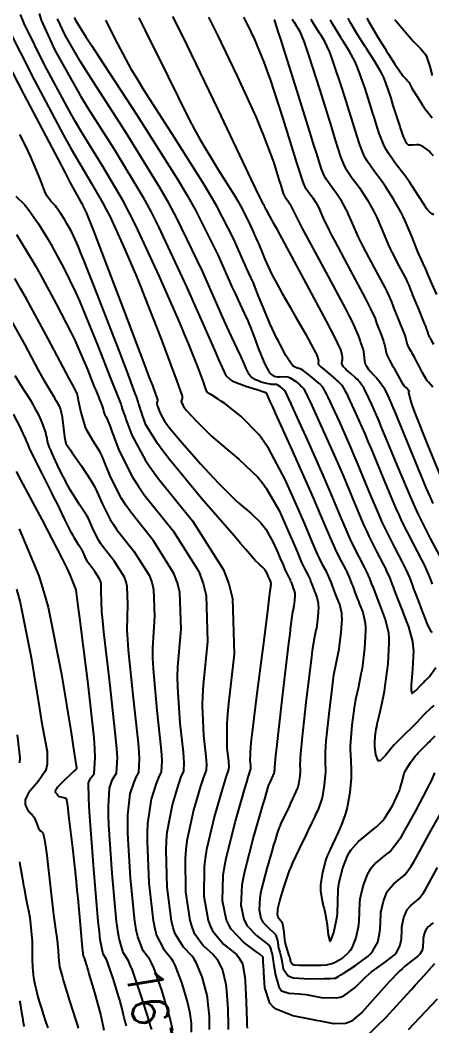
# Model space of a CAD drawing. Header units: metres. Extents: x 837117 to 838479, y 1189012 to 1191015.
# Drawn here: x 837733.9 to 837777.8, y 1189112.6 to 1189219.7 of the extents above; entities that cross this region are included whole.
import ezdxf

# ---------------------------------------------------------------- set-up
doc = ezdxf.new("R2010")
doc.units = ezdxf.units.M
doc.header["$LTSCALE"] = 0.3
doc.layers.add('COTAS 10', color=1, linetype='Continuous')
doc.layers.add('COTAS INT', color=252, linetype='Continuous')
doc.styles.get("Standard").update_dxf_attribs({"font": 'simplex.shx'})

msp = doc.modelspace()

# ---------------------------------------------------------------- linework, layer by layer
at = {"layer": 'COTAS 10'}
for points in [[(837777.99, 1189146.71), (837777.75, 1189146.5), (837776.93, 1189145.7), (837776.14, 1189144.86), (837775.92, 1189144.63), (837775.69, 1189144.4), (837774.83, 1189143.58), (837773.99, 1189142.74), (837773.77, 1189142.5), (837773.56, 1189142.26), (837772.84, 1189141.36), (837772.27, 1189140.81), (837772.15, 1189140.79), (837772.04, 1189140.82), (837771.8, 1189141.43), (837771.71, 1189142.34), (837771.7, 1189142.56), (837771.69, 1189142.77), (837771.72, 1189143.43), (837771.84, 1189144.18), (837771.9, 1189144.44), (837771.96, 1189144.74), (837772.28, 1189146.03), (837772.63, 1189147.7), (837772.72, 1189148.23), (837772.81, 1189148.8), (837773.1, 1189151.12), (837773.23, 1189153.38), (837773.22, 1189153.92), (837773.18, 1189154.41), (837772.85, 1189155.87), (837772.4, 1189156.99), (837772.29, 1189157.28), (837772.18, 1189157.56), (837771.83, 1189158.47), (837771.54, 1189159.25), (837771.46, 1189159.44), (837771.39, 1189159.63), (837771.16, 1189160.23), (837770.86, 1189160.92), (837770.74, 1189161.15), (837770.61, 1189161.42), (837770.01, 1189162.54), (837769.29, 1189163.99), (837769.07, 1189164.45), (837768.85, 1189164.94), (837768.01, 1189166.94), (837766.94, 1189169.48), (837766.58, 1189170.32), (837766.19, 1189171.21), (837764.54, 1189174.91), (837763.05, 1189178.2), (837762.77, 1189178.83), (837762.53, 1189179.35), (837762.12, 1189180.21), (837762.01, 1189180.32), (837761.96, 1189180.36), (837761.9, 1189180.41), (837761.65, 1189180.62), (837761.37, 1189180.81), (837761.3, 1189180.85), (837761.23, 1189180.87), (837760.99, 1189180.89), (837760.73, 1189180.88), (837760.64, 1189180.89), (837760.55, 1189180.9), (837760.16, 1189180.98), (837759.72, 1189181.1), (837759.59, 1189181.14), (837759.46, 1189181.19), (837758.97, 1189181.38), (837758.51, 1189181.69), (837758.39, 1189181.82), (837758.29, 1189181.96), (837757.98, 1189182.58), (837757.67, 1189183.35), (837757.57, 1189183.57), (837757.46, 1189183.81), (837757.02, 1189184.71), (837756.16, 1189186.54), (837755.79, 1189187.37), (837755.36, 1189188.33), (837753.32, 1189192.96), (837750.58, 1189198.58), (837749.72, 1189200.18), (837748.81, 1189201.8), (837745.11, 1189207.78), (837741.69, 1189213.06), (837740.95, 1189214.24), (837740.29, 1189215.3), (837738.67, 1189218.08), (837737.88, 1189219.82)], [(837753.95, 1189220.01), (837754.42, 1189219.09), (837754.92, 1189218.08), (837757.02, 1189213.71), (837759.04, 1189209.3), (837759.48, 1189208.26), (837759.88, 1189207.3), (837760.92, 1189204.48), (837761.51, 1189202.58), (837761.63, 1189202.2), (837761.94, 1189201.23), (837762.03, 1189201), (837762.06, 1189200.95), (837762.09, 1189200.89), (837762.23, 1189200.69), (837762.39, 1189200.49), (837762.43, 1189200.43), (837762.47, 1189200.36), (837762.63, 1189200.12), (837762.78, 1189199.84), (837762.82, 1189199.76), (837762.86, 1189199.68), (837763.01, 1189199.34), (837763.62, 1189198.13), (837763.96, 1189197.49), (837764.37, 1189196.72), (837766.46, 1189192.84), (837768.56, 1189188.93), (837768.97, 1189188.14), (837769.31, 1189187.47), (837769.93, 1189186.11), (837770.08, 1189185.61), (837770.12, 1189185.48), (837770.16, 1189185.36), (837770.31, 1189184.96), (837770.44, 1189184.56), (837770.47, 1189184.44), (837770.5, 1189184.31), (837770.57, 1189183.79), (837770.61, 1189183.34), (837770.62, 1189183.25), (837770.63, 1189183.18), (837770.66, 1189183.05), (837770.72, 1189182.96), (837770.75, 1189182.91), (837770.79, 1189182.85), (837771, 1189182.56), (837771.24, 1189182.25), (837771.29, 1189182.19), (837771.35, 1189182.12), (837771.52, 1189181.95), (837771.71, 1189181.76), (837771.78, 1189181.69), (837771.86, 1189181.6), (837772.19, 1189181.21), (837772.56, 1189180.71), (837772.65, 1189180.56), (837772.74, 1189180.4), (837773.05, 1189179.79), (837773.63, 1189178.43), (837773.89, 1189177.81), (837774.19, 1189177.08), (837775.63, 1189173.53), (837777.18, 1189169.81), (837777.55, 1189168.97), (837777.89, 1189168.2)], [(837777.99, 1189198.95), (837777.7, 1189199.09), (837777.35, 1189199.44), (837777.21, 1189199.63), (837777.05, 1189199.86), (837776.31, 1189201.01), (837775.43, 1189202.38), (837775.18, 1189202.74), (837774.92, 1189203.09), (837773.98, 1189204.32), (837773.1, 1189205.55), (837772.89, 1189205.92), (837772.7, 1189206.29), (837772.13, 1189207.72), (837771.61, 1189209.34), (837771.45, 1189209.83), (837771.29, 1189210.35), (837770.65, 1189212.41), (837769.97, 1189214.35), (837769.79, 1189214.81), (837769.61, 1189215.23), (837768.97, 1189216.43), (837768.37, 1189217.36), (837768.22, 1189217.6), (837768.06, 1189217.84), (837767.56, 1189218.66), (837767.08, 1189219.46), (837766.95, 1189219.69)], [(837777.91, 1189123.55), (837777.73, 1189123.41), (837777.68, 1189123.37), (837777.62, 1189123.32), (837777.41, 1189123.15), (837777.2, 1189122.92), (837777.16, 1189122.84), (837777.11, 1189122.75), (837776.97, 1189122.4), (837776.88, 1189122.02), (837776.86, 1189121.92), (837776.85, 1189121.83), (837776.84, 1189121.5), (837776.83, 1189121.17), (837776.82, 1189121.08), (837776.81, 1189120.98), (837776.73, 1189120.62), (837776.5, 1189120.23), (837776.4, 1189120.11), (837776.27, 1189119.99), (837775.67, 1189119.54), (837774.86, 1189118.9), (837774.6, 1189118.67), (837774.33, 1189118.41), (837773.24, 1189117.28), (837772.09, 1189115.99), (837771.77, 1189115.64), (837771.46, 1189115.29), (837770.34, 1189114.04), (837769.21, 1189113.09), (837768.89, 1189112.94), (837768.56, 1189112.82), (837767.34, 1189112.79), (837765.91, 1189113.08), (837765.44, 1189113.17), (837764.95, 1189113.26), (837762.95, 1189113.64), (837761.16, 1189114.35), (837760.81, 1189114.65), (837760.52, 1189115), (837759.98, 1189116.64), (837759.87, 1189118.26), (837759.85, 1189118.59), (837759.83, 1189118.88), (837759.8, 1189119.48), (837759.79, 1189119.72), (837759.79, 1189119.77), (837759.78, 1189119.82), (837759.76, 1189119.92), (837759.44, 1189120.2), (837759.23, 1189120.35), (837758.99, 1189120.54), (837757.7, 1189121.48), (837756.38, 1189122.87), (837756.12, 1189123.33), (837755.9, 1189123.83), (837755.44, 1189125.91), (837755.54, 1189128.6), (837755.67, 1189129.49), (837755.84, 1189130.44), (837756.83, 1189134.37), (837757.85, 1189137.86), (837758.05, 1189138.53), (837758.21, 1189139.07), (837758.48, 1189139.95), (837758.49, 1189140.11), (837758.49, 1189140.2), (837758.48, 1189140.3), (837758.42, 1189140.84), (837758.48, 1189142.34), (837758.55, 1189143.05), (837758.64, 1189143.89), (837759.16, 1189147.98), (837759.73, 1189152.32), (837759.86, 1189153.32), (837759.98, 1189154.22), (837760.29, 1189156.75), (837760.47, 1189158.33), (837760.51, 1189158.63), (837760.54, 1189158.89), (837760.6, 1189159.32), (837760.61, 1189159.4), (837760.62, 1189159.43), (837760.62, 1189159.46), (837760.64, 1189159.57), (837760.64, 1189159.68), (837760.64, 1189159.71), (837760.64, 1189159.73), (837760.62, 1189159.8), (837760.6, 1189159.85), (837760.6, 1189159.87), (837760.59, 1189159.88), (837760.57, 1189159.93), (837760.56, 1189159.96), (837760.56, 1189159.97), (837760.55, 1189159.98), (837760.54, 1189160.01), (837760.53, 1189160.04), (837760.52, 1189160.06), (837760.52, 1189160.07), (837760.49, 1189160.12), (837760.45, 1189160.19), (837760.44, 1189160.22), (837760.43, 1189160.24), (837760.39, 1189160.34), (837760.33, 1189160.48), (837760.31, 1189160.53), (837760.28, 1189160.59), (837760.17, 1189160.84), (837760.01, 1189161.11), (837759.96, 1189161.18), (837759.91, 1189161.25), (837759.69, 1189161.46), (837759.43, 1189161.68), (837759.36, 1189161.74), (837759.28, 1189161.81), (837758.99, 1189162.11), (837757.93, 1189163.31), (837757.37, 1189163.96), (837756.69, 1189164.75), (837753.26, 1189168.72), (837749.8, 1189172.89), (837749.1, 1189173.8), (837748.51, 1189174.6), (837747.3, 1189176.6), (837746.91, 1189177.7), (837746.82, 1189177.93), (837746.75, 1189178.12), (837746.6, 1189178.56), (837746.54, 1189178.77), (837746.52, 1189178.82), (837746.51, 1189178.87), (837746.47, 1189179.03), (837746.28, 1189179.61), (837746.16, 1189179.93), (837746.02, 1189180.31), (837745.29, 1189182.25), (837744.25, 1189184.98), (837743.91, 1189185.86), (837743.55, 1189186.79), (837742.07, 1189190.6), (837740.67, 1189194.12), (837740.36, 1189194.88), (837740.09, 1189195.53), (837739.38, 1189197.09), (837738.9, 1189197.96), (837738.77, 1189198.19), (837738.64, 1189198.4), (837738.2, 1189199.13), (837737.77, 1189199.74), (837737.66, 1189199.89), (837737.55, 1189200.02), (837737.15, 1189200.41), (837736.75, 1189200.95), (837736.63, 1189201.18), (837736.51, 1189201.45), (837736.06, 1189202.69), (837734.99, 1189205.2), (837734.48, 1189206.27), (837733.87, 1189207.5)], [(837750.16, 1189112.1), (837749.96, 1189113.06), (837749.85, 1189113.48), (837749.71, 1189113.98), (837748.98, 1189116.37), (837748.12, 1189118.75), (837747.91, 1189119.24), (837747.7, 1189119.66), (837747.01, 1189120.59), (837746.42, 1189122.05), (837746.27, 1189122.81), (837746.19, 1189123.32), (837746.12, 1189123.73), (837745.65, 1189128.32), (837745.38, 1189133.09), (837745.37, 1189134.13), (837745.38, 1189135.04), (837745.63, 1189137.29), (837746.03, 1189138.52), (837746.13, 1189138.78), (837746.22, 1189139.01), (837746.54, 1189139.57), (837746.62, 1189140.99), (837746.58, 1189141.76), (837746.5, 1189142.7), (837745.97, 1189147.48), (837745.43, 1189152.58), (837745.35, 1189153.73), (837745.3, 1189154.75), (837745.37, 1189157.48), (837745.31, 1189159.38), (837745.18, 1189159.88), (837745, 1189160.37), (837743.94, 1189162.05), (837742.76, 1189163.54), (837742.5, 1189163.91), (837742.27, 1189164.26), (837741.71, 1189165.37), (837741.27, 1189166.38), (837741.12, 1189166.67), (837740.96, 1189166.96), (837740.26, 1189168.02), (837739.46, 1189169.27), (837739.22, 1189169.68), (837738.98, 1189170.11), (837738.06, 1189171.91), (837737.29, 1189173.55), (837737.14, 1189173.89), (837737.02, 1189174.18), (837736.81, 1189174.81), (837736.75, 1189175.16), (837736.73, 1189175.27), (837736.7, 1189175.39), (837736.58, 1189175.88), (837736.39, 1189176.46), (837736.32, 1189176.64), (837736.24, 1189176.82), (837735.91, 1189177.57), (837735.43, 1189178.47), (837735.26, 1189178.76), (837735.08, 1189179.07), (837734.29, 1189180.32), (837733.37, 1189181.79)], [(837733.87, 1189140.6), (837733.89, 1189141.14), (837733.6, 1189143.57)], [(837736.87, 1189112.37), (837736.63, 1189113.06), (837736.38, 1189113.84), (837736.31, 1189114.07), (837736.24, 1189114.31), (837735.96, 1189115.19), (837735.7, 1189116.07), (837735.65, 1189116.3), (837735.59, 1189116.53), (837735.43, 1189117.29), (837735.32, 1189117.98), (837735.3, 1189118.16), (837735.28, 1189118.34), (837735.23, 1189118.95), (837735.21, 1189119.55), (837735.2, 1189119.72), (837735.2, 1189119.9), (837735.22, 1189120.58), (837735.21, 1189121.39), (837735.2, 1189121.65), (837735.18, 1189121.93), (837735.07, 1189123.06), (837734.94, 1189124.07), (837734.92, 1189124.26), (837734.89, 1189124.43), (837734.84, 1189124.73), (837734.77, 1189124.99), (837734.74, 1189125.13), (837734.7, 1189125.3), (837734.54, 1189126.17), (837734.34, 1189127.22), (837734.29, 1189127.5), (837734.24, 1189127.78), (837734.08, 1189128.76), (837733.9, 1189129.75), (837733.84, 1189130.04)]]:
    msp.add_lwpolyline(points, dxfattribs=at)
at = {"layer": 'COTAS INT'}
for points in [[(837778.06, 1189139.54), (837777.72, 1189138.75), (837777.52, 1189138.35), (837777.28, 1189137.87), (837776.03, 1189135.47), (837774.69, 1189133.05), (837774.39, 1189132.55), (837774.12, 1189132.13), (837773.39, 1189131.23), (837772.83, 1189130.78), (837772.66, 1189130.64), (837772.48, 1189130.5), (837771.81, 1189129.93), (837771.17, 1189129.21), (837771.01, 1189128.96), (837770.87, 1189128.7), (837770.44, 1189127.58), (837770.15, 1189126.39), (837770.1, 1189126.08), (837770.06, 1189125.77), (837770.02, 1189124.73), (837769.99, 1189123.71), (837769.95, 1189123.41), (837769.91, 1189123.11), (837769.66, 1189121.96), (837769.25, 1189120.9), (837769.1, 1189120.65), (837768.94, 1189120.43), (837768.23, 1189119.77), (837767.48, 1189119.34), (837767.28, 1189119.26), (837767.1, 1189119.19), (837766.5, 1189119.04), (837765.95, 1189119.01), (837765.81, 1189119), (837765.66, 1189119), (837765.16, 1189119), (837764.63, 1189119.02), (837764.31, 1189119.02), (837763.66, 1189119), (837763.11, 1189119.05), (837763, 1189119.08), (837762.91, 1189119.13), (837762.74, 1189119.37), (837762.66, 1189119.75), (837762.62, 1189119.89), (837762.58, 1189120.03), (837762.39, 1189120.65), (837762.19, 1189121.37), (837762.15, 1189121.58), (837762.11, 1189121.79), (837762.02, 1189122.57), (837761.93, 1189123.25), (837761.89, 1189123.4), (837761.85, 1189123.53), (837761.65, 1189123.82), (837761.45, 1189124.02), (837761.41, 1189124.09), (837761.38, 1189124.16), (837761.31, 1189124.46), (837761.34, 1189124.88), (837761.36, 1189125.03), (837761.4, 1189125.2), (837761.58, 1189125.91), (837761.83, 1189126.74), (837761.9, 1189126.97), (837761.97, 1189127.21), (837762.23, 1189128.07), (837762.61, 1189129.12), (837762.76, 1189129.48), (837762.93, 1189129.86), (837763.68, 1189131.45), (837764.41, 1189132.96), (837764.57, 1189133.28), (837764.71, 1189133.57), (837765.03, 1189134.25), (837765.25, 1189134.73), (837765.32, 1189134.89), (837765.39, 1189135.05), (837765.71, 1189135.72), (837766.01, 1189136.55), (837766.08, 1189136.81), (837766.15, 1189137.08), (837766.34, 1189138.2), (837766.44, 1189139.3), (837766.46, 1189139.57), (837766.46, 1189139.82), (837766.42, 1189140.6), (837766.42, 1189141.81), (837766.46, 1189142.33), (837766.51, 1189142.94), (837766.81, 1189145.82), (837767.17, 1189148.75), (837767.26, 1189149.39), (837767.34, 1189149.95), (837767.6, 1189151.34), (837767.82, 1189152.38), (837767.88, 1189152.71), (837767.93, 1189153.06), (837768.12, 1189154.5), (837768.2, 1189155.9), (837768.19, 1189156.23), (837768.16, 1189156.54), (837767.96, 1189157.44), (837767.68, 1189158.14), (837767.61, 1189158.31), (837767.55, 1189158.49), (837767.33, 1189159.05), (837767.15, 1189159.53), (837767.1, 1189159.66), (837767.06, 1189159.77), (837766.91, 1189160.14), (837766.72, 1189160.57), (837766.65, 1189160.72), (837766.57, 1189160.88), (837766.2, 1189161.57), (837765.75, 1189162.47), (837765.62, 1189162.75), (837765.48, 1189163.06), (837764.96, 1189164.3), (837764.19, 1189166.1), (837763.9, 1189166.77), (837763.58, 1189167.5), (837762.13, 1189170.75), (837760.39, 1189174.04), (837759.88, 1189174.81), (837759.37, 1189175.51), (837757.41, 1189177.52), (837755.69, 1189178.84), (837755.33, 1189179.11), (837755.01, 1189179.33), (837754.28, 1189179.78), (837753.94, 1189179.96), (837753.87, 1189180.02), (837753.81, 1189180.08), (837753.7, 1189180.3), (837753.55, 1189180.82), (837753.47, 1189181.06), (837753.37, 1189181.35), (837752.84, 1189182.75), (837751.82, 1189185.26), (837751.4, 1189186.24), (837750.93, 1189187.36), (837748.71, 1189192.45), (837746.21, 1189197.83), (837745.55, 1189199.14), (837744.91, 1189200.36), (837742.7, 1189204.1), (837740.46, 1189207.72), (837739.79, 1189208.86), (837739.11, 1189210.06), (837736.48, 1189214.92), (837734.32, 1189219.34), (837733.94, 1189220.28)], [(837735.9, 1189220.4), (837736.14, 1189219.68), (837737.58, 1189216.5), (837739.7, 1189212.68), (837740.37, 1189211.55), (837741.07, 1189210.39), (837743.91, 1189205.94), (837746.95, 1189200.85), (837747.8, 1189199.29), (837748.64, 1189197.66), (837751.67, 1189191.22), (837754.14, 1189185.59), (837754.63, 1189184.48), (837755.04, 1189183.56), (837755.82, 1189181.85), (837756.29, 1189181.4), (837756.5, 1189181.27), (837756.75, 1189181.15), (837757.95, 1189180.7), (837759.12, 1189180.34), (837759.35, 1189180.27), (837759.54, 1189180.21), (837759.88, 1189180.1), (837759.95, 1189180.07), (837759.96, 1189180.06), (837759.98, 1189180.06), (837760.01, 1189180.05), (837760.03, 1189180.04), (837760.03, 1189180.04), (837760.03, 1189180.04), (837760.05, 1189180.04), (837760.06, 1189180.04), (837760.06, 1189180.04), (837760.07, 1189180.04), (837760.08, 1189180.03), (837760.09, 1189180.02), (837760.09, 1189180.02), (837760.09, 1189180.01), (837760.1, 1189180.01), (837760.52, 1189179.08), (837760.79, 1189178.49), (837761.12, 1189177.76), (837762.84, 1189173.94), (837764.7, 1189169.77), (837765.12, 1189168.82), (837765.49, 1189167.96), (837766.48, 1189165.62), (837767.17, 1189164), (837767.35, 1189163.6), (837767.52, 1189163.23), (837768.11, 1189162.06), (837768.59, 1189161.15), (837768.7, 1189160.94), (837768.79, 1189160.74), (837769.04, 1189160.19), (837769.22, 1189159.7), (837769.28, 1189159.55), (837769.34, 1189159.39), (837769.58, 1189158.76), (837769.86, 1189158.02), (837769.95, 1189157.8), (837770.04, 1189157.56), (837770.4, 1189156.65), (837770.67, 1189155.47), (837770.7, 1189155.07), (837770.71, 1189154.64), (837770.61, 1189152.81), (837770.37, 1189150.93), (837770.3, 1189150.47), (837770.22, 1189150.04), (837769.94, 1189148.69), (837769.65, 1189147.34), (837769.58, 1189146.92), (837769.5, 1189146.46), (837769.26, 1189144.62), (837769.1, 1189142.83), (837769.08, 1189142.41), (837769.07, 1189142.01), (837769.13, 1189140.85), (837769.19, 1189139.75), (837769.19, 1189139.39), (837769.17, 1189139), (837769.02, 1189137.44), (837768.75, 1189135.85), (837768.65, 1189135.46), (837768.55, 1189135.08), (837768.12, 1189133.91), (837767.68, 1189132.96), (837767.57, 1189132.73), (837767.47, 1189132.5), (837767.15, 1189131.82), (837766.91, 1189131.28), (837766.85, 1189131.15), (837766.79, 1189131.03), (837766.62, 1189130.68), (837766.45, 1189130.2), (837766.39, 1189130), (837766.33, 1189129.78), (837766.09, 1189128.74), (837765.92, 1189127.59), (837765.91, 1189127.3), (837765.91, 1189127.01), (837766.03, 1189126.06), (837766.23, 1189125.26), (837766.28, 1189125.07), (837766.32, 1189124.89), (837766.45, 1189124.36), (837766.55, 1189123.77), (837766.58, 1189123.56), (837766.61, 1189123.32), (837766.73, 1189122.29), (837766.89, 1189121.61), (837766.95, 1189121.6), (837767.02, 1189121.66), (837767.34, 1189122.53), (837767.62, 1189123.86), (837767.68, 1189124.22), (837767.71, 1189124.57), (837767.74, 1189125.81), (837767.79, 1189127.08), (837767.84, 1189127.46), (837767.91, 1189127.84), (837768.26, 1189129.31), (837768.79, 1189130.68), (837768.97, 1189131), (837769.15, 1189131.3), (837769.94, 1189132.2), (837770.77, 1189132.89), (837770.98, 1189133.07), (837771.19, 1189133.23), (837771.89, 1189133.78), (837772.55, 1189134.45), (837772.73, 1189134.68), (837772.92, 1189134.95), (837773.6, 1189136.1), (837774.19, 1189137.31), (837774.31, 1189137.6), (837774.41, 1189137.88), (837774.64, 1189138.74), (837774.84, 1189139.49), (837774.93, 1189139.69), (837775.03, 1189139.9), (837775.48, 1189140.63), (837776.01, 1189141.31), (837776.16, 1189141.48), (837776.3, 1189141.64), (837776.84, 1189142.19), (837777.36, 1189142.69), (837777.51, 1189142.83), (837777.64, 1189142.97), (837778.13, 1189143.48)], [(837739.63, 1189219.97), (837739.77, 1189219.67), (837740.88, 1189217.92), (837741.52, 1189216.94), (837742.3, 1189215.74), (837746.32, 1189209.61), (837750.66, 1189202.75), (837751.64, 1189201.08), (837752.53, 1189199.51), (837754.97, 1189194.7), (837756.5, 1189191.21), (837756.83, 1189190.49), (837757.11, 1189189.87), (837757.76, 1189188.48), (837758.15, 1189187.65), (837758.26, 1189187.37), (837758.39, 1189187.07), (837758.86, 1189185.84), (837759.34, 1189184.58), (837759.46, 1189184.26), (837759.58, 1189183.96), (837760, 1189182.99), (837760.38, 1189182.26), (837760.48, 1189182.12), (837760.59, 1189182), (837760.94, 1189181.76), (837761.31, 1189181.71), (837761.41, 1189181.7), (837761.52, 1189181.7), (837761.94, 1189181.74), (837762.4, 1189181.71), (837762.53, 1189181.66), (837762.68, 1189181.59), (837763.23, 1189181.22), (837763.72, 1189180.8), (837763.82, 1189180.71), (837763.92, 1189180.63), (837764.13, 1189180.41), (837764.53, 1189179.62), (837764.74, 1189179.18), (837764.99, 1189178.64), (837766.24, 1189175.89), (837767.68, 1189172.66), (837768.04, 1189171.82), (837768.39, 1189171), (837769.53, 1189168.25), (837770.54, 1189165.88), (837770.8, 1189165.29), (837771.05, 1189164.74), (837771.92, 1189163.02), (837772.63, 1189161.69), (837772.78, 1189161.37), (837772.92, 1189161.09), (837773.29, 1189160.27), (837773.56, 1189159.56), (837773.65, 1189159.34), (837773.73, 1189159.1), (837774.09, 1189158.17), (837774.5, 1189157.09), (837774.63, 1189156.76), (837774.76, 1189156.42), (837775.29, 1189155.08), (837775.7, 1189153.52), (837775.76, 1189153.04), (837775.8, 1189152.54), (837775.72, 1189150.55), (837775.57, 1189148.87), (837775.56, 1189148.56), (837775.56, 1189148.31), (837775.68, 1189147.99), (837775.93, 1189148.18), (837776.02, 1189148.26), (837776.12, 1189148.35), (837776.52, 1189148.78), (837776.92, 1189149.2), (837777, 1189149.29), (837777.08, 1189149.37), (837777.29, 1189149.54), (837777.51, 1189149.77), (837777.6, 1189149.89), (837777.71, 1189150.03), (837778.2, 1189150.74)], [(837777.86, 1189154.48), (837777.68, 1189154.61), (837777.62, 1189154.71), (837777.56, 1189154.82), (837777.28, 1189155.43), (837776.95, 1189156.27), (837776.85, 1189156.53), (837776.75, 1189156.8), (837776.34, 1189157.88), (837775.93, 1189158.96), (837775.83, 1189159.23), (837775.73, 1189159.49), (837775.41, 1189160.32), (837774.99, 1189161.26), (837774.83, 1189161.59), (837774.64, 1189161.95), (837773.82, 1189163.51), (837772.82, 1189165.5), (837772.52, 1189166.14), (837772.22, 1189166.82), (837771.06, 1189169.57), (837769.84, 1189172.52), (837769.5, 1189173.31), (837769.16, 1189174.1), (837767.95, 1189176.86), (837766.93, 1189179.08), (837766.72, 1189179.52), (837766.54, 1189179.89), (837766.15, 1189180.61), (837765.82, 1189180.94), (837765.69, 1189181.06), (837765.53, 1189181.2), (837764.8, 1189181.81), (837764.05, 1189182.38), (837763.88, 1189182.48), (837763.73, 1189182.56), (837763.34, 1189182.67), (837763, 1189182.84), (837762.89, 1189182.96), (837762.76, 1189183.12), (837762.22, 1189183.97), (837761.59, 1189185.13), (837761.41, 1189185.48), (837761.23, 1189185.85), (837760.55, 1189187.32), (837759.93, 1189188.76), (837759.78, 1189189.11), (837759.64, 1189189.44), (837759.23, 1189190.48), (837758.92, 1189191.31), (837758.83, 1189191.51), (837758.75, 1189191.7), (837758.49, 1189192.26), (837758.06, 1189193.19), (837757.87, 1189193.61), (837757.65, 1189194.09), (837756.62, 1189196.43), (837754.9, 1189199.79), (837754.26, 1189200.91), (837753.54, 1189202.12), (837750.31, 1189207.22), (837747.12, 1189212.19), (837746.42, 1189213.33), (837745.8, 1189214.36), (837744.25, 1189217.22), (837743.01, 1189219.69)], [(837746.55, 1189219.91), (837747.23, 1189218.57), (837749.62, 1189213.7), (837751.87, 1189209.16), (837752.47, 1189208.05), (837753.05, 1189206.99), (837755.04, 1189203.7), (837756.69, 1189201.09), (837757.06, 1189200.47), (837757.39, 1189199.89), (837758.27, 1189198.17), (837758.8, 1189196.98), (837758.91, 1189196.73), (837759.01, 1189196.51), (837759.23, 1189196.03), (837759.36, 1189195.75), (837759.4, 1189195.65), (837759.44, 1189195.55), (837759.61, 1189195.13), (837759.82, 1189194.59), (837759.89, 1189194.42), (837759.96, 1189194.24), (837760.28, 1189193.51), (837760.73, 1189192.58), (837760.89, 1189192.28), (837761.06, 1189191.96), (837761.78, 1189190.66), (837762.66, 1189189.11), (837762.93, 1189188.65), (837763.21, 1189188.16), (837764.3, 1189186.27), (837765.21, 1189184.61), (837765.38, 1189184.28), (837765.51, 1189184), (837765.69, 1189183.42), (837765.65, 1189183.22), (837765.65, 1189183.17), (837765.65, 1189183.13), (837765.68, 1189183.02), (837765.88, 1189182.83), (837765.99, 1189182.73), (837766.13, 1189182.62), (837766.8, 1189182.06), (837767.5, 1189181.46), (837767.66, 1189181.32), (837767.8, 1189181.19), (837768.16, 1189180.81), (837768.55, 1189180.17), (837768.7, 1189179.87), (837768.87, 1189179.52), (837769.65, 1189177.84), (837770.65, 1189175.54), (837770.96, 1189174.81), (837771.29, 1189174.04), (837772.58, 1189170.9), (837773.9, 1189167.76), (837774.25, 1189166.99), (837774.59, 1189166.26), (837775.73, 1189163.99), (837776.66, 1189162.22), (837776.87, 1189161.81), (837777.05, 1189161.44), (837777.53, 1189160.36), (837777.82, 1189159.62)], [(837778.62, 1189162.64), (837777.63, 1189164.47), (837776.35, 1189167.02), (837775.98, 1189167.83), (837775.59, 1189168.7), (837774.1, 1189172.22), (837772.74, 1189175.56), (837772.42, 1189176.31), (837772.14, 1189176.99), (837771.35, 1189178.81), (837770.81, 1189179.96), (837770.67, 1189180.22), (837770.55, 1189180.44), (837770.18, 1189181.01), (837769.83, 1189181.4), (837769.72, 1189181.5), (837769.61, 1189181.61), (837769.16, 1189182.01), (837768.73, 1189182.37), (837768.64, 1189182.46), (837768.56, 1189182.55), (837768.33, 1189182.8), (837768.21, 1189183.03), (837768.19, 1189183.09), (837768.18, 1189183.15), (837768.2, 1189183.36), (837768.24, 1189183.56), (837768.25, 1189183.61), (837768.25, 1189183.66), (837768.25, 1189183.82), (837768.21, 1189184.03), (837768.19, 1189184.11), (837768.17, 1189184.2), (837768.06, 1189184.59), (837767.39, 1189186.01), (837767.01, 1189186.75), (837766.55, 1189187.63), (837764.18, 1189192.05), (837761.8, 1189196.42), (837761.34, 1189197.28), (837760.96, 1189197.97), (837760.29, 1189199.2), (837760.18, 1189199.38), (837760.16, 1189199.42), (837760.14, 1189199.46), (837760.08, 1189199.55), (837760.05, 1189199.62), (837760.04, 1189199.63), (837760.03, 1189199.65), (837760.01, 1189199.69), (837760, 1189199.73), (837759.99, 1189199.73), (837759.99, 1189199.74), (837759.98, 1189199.77), (837759.97, 1189199.79), (837759.97, 1189199.79), (837759.96, 1189199.81), (837759.95, 1189199.83), (837759.95, 1189199.84), (837759.94, 1189199.86), (837759.92, 1189199.91), (837759.88, 1189200), (837759.86, 1189200.02), (837759.84, 1189200.05), (837759.76, 1189200.18), (837758.98, 1189201.79), (837758.51, 1189202.76), (837757.94, 1189203.96), (837754.99, 1189210.18), (837751.69, 1189217.02), (837750.9, 1189218.61), (837750.17, 1189220.08)], [(837757.71, 1189220), (837757.88, 1189219.65), (837758.07, 1189219.27), (837758.87, 1189217.62), (837759.87, 1189215.19), (837760.19, 1189214.32), (837760.53, 1189213.36), (837761.89, 1189209.19), (837763.11, 1189205.29), (837763.35, 1189204.5), (837763.56, 1189203.85), (837763.97, 1189202.53), (837764.16, 1189202.06), (837764.23, 1189201.94), (837764.29, 1189201.82), (837764.58, 1189201.42), (837764.9, 1189201), (837764.99, 1189200.88), (837765.07, 1189200.75), (837765.4, 1189200.25), (837765.71, 1189199.68), (837765.8, 1189199.51), (837765.88, 1189199.33), (837766.17, 1189198.65), (837766.79, 1189197.35), (837767.08, 1189196.79), (837767.42, 1189196.14), (837769.06, 1189193.07), (837770.67, 1189190.06), (837770.99, 1189189.45), (837771.25, 1189188.94), (837771.73, 1189187.9), (837771.88, 1189187.4), (837771.94, 1189187.23), (837772.01, 1189187.04), (837772.32, 1189186.27), (837772.61, 1189185.5), (837772.67, 1189185.32), (837772.72, 1189185.15), (837772.82, 1189184.65), (837772.91, 1189184.22), (837772.96, 1189184.09), (837773.01, 1189183.96), (837773.26, 1189183.46), (837773.59, 1189182.88), (837773.69, 1189182.71), (837773.8, 1189182.52), (837774.2, 1189181.8), (837774.55, 1189181.18), (837774.62, 1189181.06), (837774.67, 1189180.96), (837774.77, 1189180.78), (837774.83, 1189180.71), (837774.87, 1189180.68), (837774.91, 1189180.64), (837775.13, 1189180.44), (837775.32, 1189180.24), (837775.34, 1189180.2), (837775.35, 1189180.16), (837775.27, 1189180.07), (837775.49, 1189179.17), (837775.68, 1189178.62), (837775.93, 1189177.95), (837777.32, 1189174.45), (837778.8, 1189170.83)], [(837777.89, 1189180.61), (837777.4, 1189181.12), (837777.27, 1189181.28), (837777.15, 1189181.45), (837776.76, 1189182.14), (837776.42, 1189182.83), (837776.33, 1189183), (837776.24, 1189183.17), (837775.95, 1189183.71), (837775.7, 1189184.16), (837775.63, 1189184.28), (837775.57, 1189184.39), (837775.36, 1189184.76), (837775.2, 1189185.08), (837775.16, 1189185.16), (837775.14, 1189185.24), (837775.08, 1189185.52), (837774.95, 1189185.99), (837774.88, 1189186.2), (837774.79, 1189186.44), (837774.33, 1189187.58), (837773.87, 1189188.73), (837773.77, 1189188.97), (837773.69, 1189189.18), (837773.52, 1189189.68), (837773.19, 1189190.41), (837773, 1189190.77), (837772.78, 1189191.2), (837771.66, 1189193.3), (837770.46, 1189195.56), (837770.19, 1189196.09), (837769.96, 1189196.57), (837769.34, 1189197.95), (837768.89, 1189199), (837768.77, 1189199.26), (837768.64, 1189199.52), (837768.16, 1189200.38), (837767.68, 1189201.13), (837767.54, 1189201.33), (837767.41, 1189201.52), (837766.93, 1189202.14), (837766.5, 1189202.75), (837766.39, 1189202.93), (837766.3, 1189203.12), (837766.01, 1189203.82), (837765.47, 1189205.54), (837765.21, 1189206.36), (837764.91, 1189207.34), (837763.42, 1189212.11), (837761.96, 1189216.75), (837761.67, 1189217.65), (837761.44, 1189218.38), (837761.03, 1189219.59), (837760.96, 1189219.7)], [(837762.9, 1189219.78), (837763.1, 1189219.45), (837763.31, 1189219.12), (837763.37, 1189219.02), (837763.43, 1189218.92), (837763.68, 1189218.54), (837764.16, 1189217.33), (837764.38, 1189216.7), (837764.63, 1189215.95), (837765.83, 1189212.21), (837767.04, 1189208.34), (837767.29, 1189207.52), (837767.52, 1189206.81), (837768.05, 1189205.12), (837768.43, 1189204.18), (837768.56, 1189203.93), (837768.7, 1189203.69), (837769.28, 1189202.87), (837769.92, 1189202.03), (837770.1, 1189201.78), (837770.28, 1189201.52), (837770.93, 1189200.5), (837771.57, 1189199.36), (837771.74, 1189199.01), (837771.91, 1189198.65), (837772.5, 1189197.26), (837773.13, 1189195.79), (837773.31, 1189195.39), (837773.5, 1189194.98), (837774.25, 1189193.53), (837774.89, 1189192.33), (837775.02, 1189192.09), (837775.12, 1189191.88), (837775.31, 1189191.47), (837775.5, 1189190.97), (837775.6, 1189190.72), (837775.72, 1189190.41), (837776.34, 1189188.89), (837776.96, 1189187.38), (837777.08, 1189187.08), (837777.17, 1189186.83), (837777.33, 1189186.38), (837777.36, 1189186.26), (837777.37, 1189186.23), (837777.38, 1189186.19), (837777.45, 1189186.06), (837777.54, 1189185.9), (837777.57, 1189185.85), (837777.59, 1189185.8), (837777.7, 1189185.61), (837777.94, 1189185.16)], [(837778.31, 1189190.45), (837777.77, 1189191.62), (837777.36, 1189192.62), (837777.28, 1189192.82), (837777.21, 1189192.98), (837777.11, 1189193.25), (837777.06, 1189193.35), (837777.04, 1189193.4), (837777, 1189193.46), (837776.85, 1189193.76), (837776.55, 1189194.4), (837776.43, 1189194.69), (837776.29, 1189195.01), (837775.67, 1189196.57), (837774.92, 1189198.31), (837774.71, 1189198.76), (837774.49, 1189199.2), (837773.7, 1189200.63), (837772.88, 1189201.9), (837772.66, 1189202.23), (837772.43, 1189202.54), (837771.63, 1189203.59), (837770.9, 1189204.62), (837770.73, 1189204.92), (837770.57, 1189205.23), (837770.09, 1189206.42), (837769.56, 1189208.07), (837769.37, 1189208.68), (837769.16, 1189209.35), (837768.24, 1189212.31), (837767.3, 1189215.15), (837767.08, 1189215.76), (837766.89, 1189216.28), (837766.33, 1189217.49), (837765.9, 1189218.14), (837765.79, 1189218.31), (837765.69, 1189218.48), (837765.33, 1189219.05), (837764.99, 1189219.62), (837764.9, 1189219.78)], [(837777.96, 1189205.22), (837777.68, 1189205.51), (837777.44, 1189205.76), (837776.79, 1189206.26), (837776.34, 1189206.39), (837776.23, 1189206.41), (837776.12, 1189206.42), (837775.75, 1189206.38), (837775.44, 1189206.35), (837775.37, 1189206.36), (837775.3, 1189206.38), (837775.1, 1189206.53), (837774.85, 1189207.04), (837774.75, 1189207.28), (837774.65, 1189207.58), (837774.17, 1189209.01), (837773.66, 1189210.6), (837773.53, 1189210.99), (837773.42, 1189211.36), (837773.05, 1189212.51), (837772.64, 1189213.56), (837772.5, 1189213.86), (837772.33, 1189214.18), (837771.62, 1189215.38), (837770.84, 1189216.58), (837770.64, 1189216.9), (837770.44, 1189217.21), (837769.78, 1189218.26), (837769.17, 1189219.3), (837769, 1189219.6), (837768.84, 1189219.9)], [(837770.85, 1189219.88), (837771.06, 1189219.51), (837771.26, 1189219.14), (837772.01, 1189217.87), (837772.76, 1189216.68), (837772.95, 1189216.36), (837773.15, 1189216.06), (837773.82, 1189215.01), (837774.4, 1189214.16), (837774.53, 1189213.97), (837774.66, 1189213.8), (837775.02, 1189213.39), (837775.26, 1189213.15), (837775.31, 1189213.09), (837775.34, 1189213.03), (837775.42, 1189212.88), (837775.57, 1189212.58), (837775.65, 1189212.44), (837775.75, 1189212.27), (837776.27, 1189211.45), (837776.79, 1189210.64), (837776.89, 1189210.48), (837776.97, 1189210.35), (837777.13, 1189210.12), (837777.55, 1189209.59), (837777.8, 1189209.28)], [(837773.79, 1189219.75), (837774, 1189219.52), (837774.21, 1189219.29), (837774.93, 1189218.45), (837775.6, 1189217.66), (837775.78, 1189217.46), (837775.96, 1189217.27), (837776.57, 1189216.67), (837777.08, 1189216.03), (837777.19, 1189215.83), (837777.29, 1189215.61), (837777.55, 1189214.73), (837777.8, 1189213.8)], [(837730.69, 1189218.64), (837734.28, 1189211.75), (837737.93, 1189204.83), (837738.64, 1189203.48), (837739.23, 1189202.37), (837740.28, 1189200.43), (837740.52, 1189200.04), (837740.58, 1189199.91), (837740.65, 1189199.77), (837740.92, 1189199.21), (837741.69, 1189197.24), (837742.09, 1189196.23), (837742.56, 1189195), (837744.9, 1189188.88), (837747.19, 1189182.86), (837747.62, 1189181.71), (837747.98, 1189180.77), (837748.54, 1189179.26), (837748.54, 1189179.2), (837748.53, 1189179.18), (837748.52, 1189179.15), (837748.48, 1189179.05), (837748.45, 1189178.93), (837748.46, 1189178.89), (837748.46, 1189178.84), (837748.5, 1189178.65), (837748.6, 1189178.38), (837748.63, 1189178.28), (837748.67, 1189178.18), (837748.83, 1189177.74), (837749.29, 1189176.97), (837749.51, 1189176.66), (837749.78, 1189176.31), (837751.11, 1189174.72), (837752.69, 1189172.92), (837753.11, 1189172.44), (837753.54, 1189171.98), (837755.04, 1189170.36), (837756.47, 1189168.93), (837756.84, 1189168.58), (837757.21, 1189168.24), (837758.47, 1189167.18), (837759.56, 1189166.14), (837759.82, 1189165.81), (837760.07, 1189165.48), (837760.82, 1189164.14), (837761.38, 1189162.89), (837761.51, 1189162.61), (837761.62, 1189162.35), (837761.91, 1189161.66), (837762.11, 1189161.18), (837762.17, 1189161.06), (837762.22, 1189160.95), (837762.39, 1189160.61), (837762.53, 1189160.34), (837762.57, 1189160.28), (837762.59, 1189160.22), (837762.67, 1189160.05), (837762.72, 1189159.91), (837762.74, 1189159.87), (837762.76, 1189159.82), (837762.83, 1189159.63), (837762.91, 1189159.42), (837762.94, 1189159.35), (837762.96, 1189159.28), (837763.07, 1189159.01), (837763.15, 1189158.67), (837763.16, 1189158.55), (837763.16, 1189158.42), (837763.13, 1189157.88), (837763.06, 1189157.32), (837763.04, 1189157.19), (837763.02, 1189157.06), (837762.93, 1189156.66), (837762.72, 1189155.16), (837762.62, 1189154.33), (837762.49, 1189153.33), (837761.9, 1189148.22), (837761.32, 1189143.17), (837761.21, 1189142.19), (837761.12, 1189141.4), (837760.99, 1189140.09), (837761, 1189139.97), (837761, 1189139.93), (837760.99, 1189139.89), (837760.98, 1189139.72), (837760.95, 1189139.55), (837760.94, 1189139.51), (837760.93, 1189139.47), (837760.88, 1189139.34), (837760.83, 1189139.24), (837760.82, 1189139.21), (837760.81, 1189139.19), (837760.78, 1189139.11), (837760.73, 1189139.01), (837760.71, 1189138.96), (837760.68, 1189138.91), (837760.57, 1189138.68), (837760.45, 1189138.44), (837760.43, 1189138.38), (837760.4, 1189138.32), (837760.34, 1189138.16), (837760.08, 1189137.25), (837759.92, 1189136.72), (837759.73, 1189136.07), (837758.76, 1189132.75), (837757.82, 1189129.14), (837757.66, 1189128.3), (837757.53, 1189127.55), (837757.4, 1189125.42), (837757.73, 1189123.93), (837757.9, 1189123.57), (837758.1, 1189123.24), (837759.08, 1189122.22), (837760.04, 1189121.47), (837760.22, 1189121.31), (837760.38, 1189121.16), (837760.62, 1189120.79), (837760.65, 1189120.55), (837760.66, 1189120.49), (837760.67, 1189120.42), (837760.74, 1189120.2), (837760.83, 1189119.73), (837760.87, 1189119.51), (837760.91, 1189119.24), (837761.1, 1189117.97), (837761.45, 1189116.74), (837761.59, 1189116.51), (837761.76, 1189116.33), (837762.54, 1189116.05), (837763.63, 1189116), (837763.99, 1189115.96), (837764.37, 1189115.91), (837765.97, 1189115.62), (837767.6, 1189115.55), (837768.01, 1189115.64), (837768.39, 1189115.78), (837769.59, 1189116.66), (837770.7, 1189117.77), (837771.02, 1189118.05), (837771.34, 1189118.32), (837772.55, 1189119.2), (837773.59, 1189119.98), (837773.81, 1189120.19), (837773.99, 1189120.39), (837774.37, 1189121.07), (837774.51, 1189121.69), (837774.53, 1189121.86), (837774.55, 1189122.02), (837774.57, 1189122.58), (837774.59, 1189123.14), (837774.61, 1189123.31), (837774.64, 1189123.48), (837774.79, 1189124.13), (837775.03, 1189124.73), (837775.11, 1189124.88), (837775.19, 1189125.01), (837775.54, 1189125.41), (837775.91, 1189125.72), (837776, 1189125.79), (837776.09, 1189125.87), (837776.4, 1189126.11), (837776.88, 1189126.76), (837777.08, 1189127.09), (837777.31, 1189127.49), (837778.39, 1189129.46)], [(837732.51, 1189218.99), (837735.38, 1189213.33), (837738.52, 1189207.45), (837739.22, 1189206.17), (837739.84, 1189205.05), (837741.49, 1189202.27), (837742.71, 1189200.2), (837743.07, 1189199.52), (837743.43, 1189198.8), (837744.81, 1189195.83), (837746.31, 1189192.3), (837746.75, 1189191.24), (837747.19, 1189190.13), (837748.87, 1189185.81), (837750.28, 1189182.08), (837750.55, 1189181.35), (837750.77, 1189180.75), (837751.14, 1189179.65), (837751.15, 1189179.4), (837751.14, 1189179.34), (837751.13, 1189179.28), (837751.06, 1189179.06), (837751.25, 1189178.61), (837751.4, 1189178.4), (837751.6, 1189178.15), (837752.71, 1189176.93), (837754.25, 1189175.43), (837754.73, 1189174.99), (837755.24, 1189174.55), (837757.24, 1189172.9), (837759.21, 1189171.03), (837759.68, 1189170.45), (837760.12, 1189169.84), (837761.48, 1189167.45), (837762.48, 1189165.2), (837762.7, 1189164.69), (837762.91, 1189164.23), (837763.44, 1189162.98), (837763.8, 1189162.12), (837763.89, 1189161.91), (837763.98, 1189161.71), (837764.3, 1189161.09), (837764.55, 1189160.61), (837764.66, 1189160.39), (837764.79, 1189160.1), (837764.89, 1189159.84), (837764.92, 1189159.76), (837764.95, 1189159.68), (837765.08, 1189159.34), (837765.23, 1189158.95), (837765.27, 1189158.83), (837765.32, 1189158.71), (837765.51, 1189158.23), (837765.65, 1189157.6), (837765.67, 1189157.39), (837765.68, 1189157.16), (837765.62, 1189156.19), (837765.5, 1189155.19), (837765.46, 1189154.95), (837765.42, 1189154.72), (837765.27, 1189154), (837765.03, 1189152.55), (837764.94, 1189151.86), (837764.83, 1189151.04), (837764.35, 1189147.02), (837763.91, 1189143.05), (837763.83, 1189142.26), (837763.77, 1189141.61), (837763.71, 1189140.35), (837763.73, 1189139.9), (837763.73, 1189139.75), (837763.72, 1189139.6), (837763.66, 1189138.96), (837763.55, 1189138.32), (837763.51, 1189138.16), (837763.47, 1189138.01), (837763.29, 1189137.53), (837763.11, 1189137.14), (837763.07, 1189137.05), (837763.03, 1189136.96), (837762.9, 1189136.68), (837762.72, 1189136.29), (837762.64, 1189136.12), (837762.55, 1189135.94), (837762.12, 1189135.07), (837761.69, 1189134.15), (837761.59, 1189133.93), (837761.51, 1189133.72), (837761.29, 1189133.11), (837761.02, 1189132.23), (837760.91, 1189131.85), (837760.78, 1189131.41), (837760.17, 1189129.33), (837759.61, 1189127.17), (837759.51, 1189126.67), (837759.43, 1189126.21), (837759.35, 1189124.94), (837759.56, 1189124.05), (837759.66, 1189123.83), (837759.77, 1189123.63), (837760.36, 1189123.02), (837760.94, 1189122.5), (837761.06, 1189122.35), (837761.15, 1189122.21), (837761.32, 1189121.68), (837761.38, 1189121.17), (837761.4, 1189121.03), (837761.43, 1189120.9), (837761.56, 1189120.43), (837761.71, 1189119.88), (837761.75, 1189119.7), (837761.79, 1189119.5), (837761.92, 1189118.67), (837762.42, 1189117.94), (837762.69, 1189117.81), (837763.02, 1189117.71), (837764.69, 1189117.58), (837766.34, 1189117.62), (837766.66, 1189117.64), (837766.92, 1189117.64), (837767.36, 1189117.65), (837767.45, 1189117.65), (837767.51, 1189117.66), (837767.87, 1189117.87), (837768.08, 1189118), (837768.33, 1189118.16), (837769.64, 1189119), (837770.99, 1189120.02), (837771.27, 1189120.3), (837771.5, 1189120.57), (837772.02, 1189121.51), (837772.21, 1189122.4), (837772.24, 1189122.63), (837772.27, 1189122.86), (837772.29, 1189123.66), (837772.32, 1189124.46), (837772.35, 1189124.69), (837772.39, 1189124.93), (837772.61, 1189125.85), (837772.95, 1189126.72), (837773.06, 1189126.92), (837773.18, 1189127.11), (837773.68, 1189127.67), (837774.19, 1189128.11), (837774.33, 1189128.22), (837774.46, 1189128.32), (837774.9, 1189128.67), (837775.58, 1189129.59), (837775.86, 1189130.06), (837776.19, 1189130.62), (837777.71, 1189133.41), (837779.32, 1189136.31)], [(837733.43, 1189200.94), (837734.34, 1189200.04), (837734.6, 1189199.74), (837734.86, 1189199.4), (837735.84, 1189198), (837736.86, 1189196.32), (837737.16, 1189195.81), (837737.45, 1189195.29), (837738.56, 1189193.28), (837739.8, 1189190.71), (837740.18, 1189189.85), (837740.58, 1189188.92), (837742.17, 1189185), (837743.56, 1189181.44), (837743.84, 1189180.73), (837744.07, 1189180.15), (837744.51, 1189179.06), (837744.61, 1189178.81), (837744.63, 1189178.75), (837744.65, 1189178.7), (837744.69, 1189178.55), (837744.71, 1189178.45), (837744.72, 1189178.42), (837744.73, 1189178.39), (837744.76, 1189178.29), (837744.93, 1189177.8), (837745.03, 1189177.53), (837745.15, 1189177.19), (837745.78, 1189175.47), (837747.24, 1189172.79), (837747.89, 1189171.85), (837748.65, 1189170.82), (837752.26, 1189166.38), (837755.56, 1189161.16), (837756.12, 1189159.64), (837756.53, 1189158.08), (837756.71, 1189152.17), (837756.09, 1189146.91), (837755.99, 1189145.76), (837755.92, 1189144.74), (837755.93, 1189142.17), (837756.08, 1189140.78), (837756.11, 1189140.51), (837756.12, 1189140.29), (837756.09, 1189139.87), (837755.81, 1189139.06), (837755.66, 1189138.58), (837755.49, 1189137.99), (837754.59, 1189134.96), (837753.75, 1189131.36), (837753.61, 1189130.42), (837753.51, 1189129.5), (837753.48, 1189126.39), (837753.94, 1189123.81), (837754.15, 1189123.23), (837754.39, 1189122.71), (837755.56, 1189121.3), (837756.73, 1189120.36), (837756.97, 1189120.13), (837757.17, 1189119.91), (837757.6, 1189119.21), (837757.78, 1189118.21), (837757.82, 1189117.8), (837757.86, 1189117.33), (837757.97, 1189115.15), (837758.05, 1189113.08), (837758.06, 1189112.68), (837758.07, 1189112.35)], [(837733.49, 1189196.86), (837735.09, 1189194.23), (837735.55, 1189193.44), (837736.01, 1189192.63), (837737.74, 1189189.47), (837739.33, 1189186.37), (837739.7, 1189185.59), (837740.05, 1189184.85), (837741.07, 1189182.47), (837741.79, 1189180.65), (837741.94, 1189180.26), (837742.08, 1189179.92), (837742.41, 1189179.12), (837742.59, 1189178.67), (837742.63, 1189178.56), (837742.66, 1189178.45), (837742.76, 1189178.11), (837742.84, 1189177.81), (837742.87, 1189177.73), (837742.9, 1189177.66), (837743.04, 1189177.43), (837743.34, 1189176.75), (837743.48, 1189176.4), (837743.64, 1189175.98), (837744.42, 1189173.88), (837745.88, 1189171), (837746.46, 1189170.09), (837747.12, 1189169.14), (837750.18, 1189165.3), (837752.92, 1189160.97), (837753.39, 1189159.7), (837753.72, 1189158.41), (837753.87, 1189153.5), (837753.39, 1189148.87), (837753.33, 1189147.75), (837753.3, 1189146.7), (837753.44, 1189143.5), (837753.69, 1189141.26), (837753.72, 1189140.82), (837753.74, 1189140.46), (837753.7, 1189139.8), (837753.42, 1189139.05), (837753.28, 1189138.63), (837753.12, 1189138.12), (837752.35, 1189135.54), (837751.66, 1189132.28), (837751.55, 1189131.35), (837751.48, 1189130.4), (837751.52, 1189126.87), (837751.99, 1189123.79), (837752.18, 1189123.12), (837752.4, 1189122.54), (837753.43, 1189121.12), (837754.47, 1189120.19), (837754.7, 1189119.91), (837754.91, 1189119.62), (837755.45, 1189118.5), (837755.76, 1189117.15), (837755.83, 1189116.72), (837755.89, 1189116.26), (837756.02, 1189114.39), (837756.06, 1189112.59), (837756.06, 1189112.18)], [(837754.08, 1189112.2), (837754.07, 1189113.63), (837753.91, 1189115.19), (837753.84, 1189115.64), (837753.74, 1189116.1), (837753.29, 1189117.79), (837752.65, 1189119.33), (837752.44, 1189119.68), (837752.21, 1189120.01), (837751.29, 1189120.95), (837750.41, 1189122.38), (837750.21, 1189123.02), (837750.03, 1189123.77), (837749.57, 1189127.35), (837749.45, 1189131.3), (837749.49, 1189132.27), (837749.57, 1189133.2), (837750.11, 1189136.13), (837750.76, 1189138.26), (837750.9, 1189138.68), (837751.02, 1189139.04), (837751.32, 1189139.72), (837751.37, 1189140.64), (837751.34, 1189141.14), (837751.29, 1189141.74), (837750.95, 1189144.83), (837750.68, 1189148.66), (837750.67, 1189149.74), (837750.69, 1189150.83), (837751.04, 1189154.83), (837750.92, 1189158.73), (837750.65, 1189159.76), (837750.28, 1189160.77), (837748.1, 1189164.22), (837745.67, 1189167.27), (837745.14, 1189168.03), (837744.68, 1189168.75), (837743.52, 1189171.04), (837742.78, 1189172.88), (837742.58, 1189173.32), (837742.38, 1189173.73), (837741.65, 1189174.93), (837741.01, 1189176.02), (837740.86, 1189176.35), (837740.73, 1189176.7), (837740.35, 1189178.04), (837740.11, 1189179.19), (837740.06, 1189179.42), (837740.03, 1189179.6), (837739.96, 1189179.9), (837739.96, 1189179.93), (837739.96, 1189179.93), (837739.96, 1189179.94), (837739.96, 1189179.95), (837739.96, 1189179.96), (837739.96, 1189179.96), (837739.95, 1189179.96), (837739.95, 1189179.97), (837739.94, 1189179.98), (837739.94, 1189179.99), (837739.94, 1189179.99), (837739.93, 1189180), (837739.46, 1189180.89), (837739.16, 1189181.45), (837738.79, 1189182.14), (837736.88, 1189185.74), (837734.55, 1189189.99), (837733.92, 1189191.09), (837733.31, 1189192.16)], [(837732.48, 1189188.5), (837734.37, 1189185.11), (837735.82, 1189182.42), (837736.14, 1189181.84), (837736.41, 1189181.34), (837737.11, 1189180.16), (837737.51, 1189179.53), (837737.6, 1189179.37), (837737.69, 1189179.23), (837737.93, 1189178.77), (837738.1, 1189178.39), (837738.14, 1189178.3), (837738.17, 1189178.21), (837738.27, 1189177.91), (837738.35, 1189177.49), (837738.38, 1189177.32), (837738.4, 1189177.12), (837738.51, 1189176.21), (837738.62, 1189175.32), (837738.65, 1189175.13), (837738.67, 1189174.97), (837738.77, 1189174.6), (837739.08, 1189174.12), (837739.24, 1189173.89), (837739.43, 1189173.61), (837740.4, 1189172.25), (837741.46, 1189170.63), (837741.71, 1189170.19), (837741.94, 1189169.75), (837742.62, 1189168.21), (837743.47, 1189166.51), (837743.82, 1189165.97), (837744.21, 1189165.41), (837746.02, 1189163.14), (837747.64, 1189160.57), (837747.92, 1189159.82), (837748.11, 1189159.06), (837748.21, 1189156.16), (837748, 1189152.79), (837748.01, 1189151.73), (837748.05, 1189150.62), (837748.46, 1189146.16), (837748.9, 1189142.22), (837748.96, 1189141.45), (837749, 1189140.81), (837748.93, 1189139.64), (837748.62, 1189139.02), (837748.51, 1189138.73), (837748.39, 1189138.39), (837747.87, 1189136.71), (837747.47, 1189134.12), (837747.43, 1189133.2), (837747.42, 1189132.2), (837747.61, 1189127.83), (837748.08, 1189123.75), (837748.1, 1189123.65), (837748.24, 1189122.92), (837748.41, 1189122.22), (837749.15, 1189120.77), (837749.6, 1189120.25), (837749.96, 1189119.84), (837750.17, 1189119.46), (837750.39, 1189119.04), (837751.13, 1189117.08), (837751.73, 1189115.04), (837751.84, 1189114.56), (837751.94, 1189114.12), (837752.11, 1189112.87), (837752.12, 1189111.92)], [(837747.92, 1189112.18), (837747.79, 1189112.6), (837747.63, 1189113.11), (837746.78, 1189115.78), (837745.85, 1189118.5), (837745.63, 1189119.05), (837745.43, 1189119.5), (837744.88, 1189120.41), (837744.43, 1189121.89), (837744.3, 1189122.71), (837744.26, 1189123), (837744.17, 1189123.71), (837743.69, 1189128.8), (837743.35, 1189133.99), (837743.31, 1189135.06), (837743.29, 1189135.96), (837743.4, 1189137.88), (837743.66, 1189138.65), (837743.74, 1189138.83), (837743.83, 1189139), (837744.15, 1189139.49), (837744.25, 1189141.16), (837744.2, 1189142.07), (837744.1, 1189143.18), (837743.48, 1189148.81), (837742.81, 1189154.54), (837742.69, 1189155.72), (837742.6, 1189156.71), (837742.54, 1189158.81), (837742.51, 1189159.71), (837742.45, 1189159.95), (837742.36, 1189160.18), (837741.86, 1189160.97), (837741.3, 1189161.67), (837741.18, 1189161.85), (837741.07, 1189162.01), (837740.81, 1189162.54), (837740.6, 1189163.01), (837740.53, 1189163.15), (837740.45, 1189163.28), (837740.12, 1189163.79), (837739.68, 1189164.51), (837739.53, 1189164.79), (837739.36, 1189165.1), (837738.66, 1189166.5), (837737.82, 1189168.23), (837737.56, 1189168.75), (837737.29, 1189169.29), (837736.22, 1189171.4), (837735.3, 1189173.23), (837735.12, 1189173.61), (837734.97, 1189173.92), (837734.7, 1189174.55), (837734.53, 1189174.97), (837734.45, 1189175.15), (837734.36, 1189175.36), (837733.89, 1189176.36), (837733.17, 1189177.72)], [(837745.22, 1189112.58), (837745.01, 1189113.31), (837744.96, 1189113.51), (837744.95, 1189113.57), (837744.91, 1189113.71), (837744.75, 1189114.4), (837744.51, 1189115.31), (837744.42, 1189115.64), (837744.31, 1189116.01), (837743.81, 1189117.63), (837743.28, 1189119.16), (837743.16, 1189119.47), (837743.05, 1189119.72), (837742.74, 1189120.23), (837742.43, 1189121.73), (837742.33, 1189122.61), (837742.22, 1189123.69), (837741.74, 1189129.28), (837741.32, 1189134.89), (837741.25, 1189135.99), (837741.19, 1189136.88), (837741.16, 1189138.46), (837741.3, 1189138.78), (837741.36, 1189138.88), (837741.43, 1189138.99), (837741.76, 1189139.41), (837741.9, 1189141.17), (837741.85, 1189142.11), (837741.76, 1189143.25), (837741.13, 1189149.02), (837740.39, 1189154.86), (837740.24, 1189156.03), (837740.11, 1189157.02), (837739.84, 1189159.02), (837739.21, 1189160.63), (837738.86, 1189161.38), (837738.43, 1189162.25), (837736.22, 1189166.5), (837733.96, 1189170.74), (837733.5, 1189171.61)], [(837733.78, 1189165.52), (837735.88, 1189160.52), (837736.39, 1189158.89), (837736.86, 1189157.16), (837738.31, 1189150.05), (837739.31, 1189143.78), (837739.5, 1189142.58), (837739.66, 1189141.61), (837739.91, 1189140.05), (837739.9, 1189140), (837739.89, 1189139.99), (837739.88, 1189139.97), (837739.83, 1189139.9), (837739.59, 1189139.67), (837739.47, 1189139.56), (837739.32, 1189139.41), (837738.58, 1189138.71), (837737.88, 1189137.99), (837737.76, 1189137.84), (837737.67, 1189137.72), (837737.61, 1189137.47), (837737.74, 1189137.35), (837737.76, 1189137.32), (837737.79, 1189137.28), (837737.85, 1189137.15), (837737.96, 1189137.03), (837738.01, 1189137.01), (837738.06, 1189136.99), (837738.35, 1189136.94), (837738.64, 1189136.88), (837738.7, 1189136.85), (837738.75, 1189136.82), (837738.84, 1189136.67), (837738.96, 1189135.78), (837739.02, 1189135.27), (837739.09, 1189134.66), (837739.45, 1189131.54), (837739.85, 1189127.96), (837739.94, 1189127.05), (837740.03, 1189126.19), (837740.28, 1189123.37), (837740.45, 1189121.3), (837740.48, 1189120.91), (837740.52, 1189120.58), (837740.6, 1189120.05), (837740.67, 1189119.94), (837740.69, 1189119.88), (837740.72, 1189119.82), (837740.83, 1189119.48), (837740.94, 1189119.13), (837740.97, 1189119.05), (837740.99, 1189118.97), (837741.04, 1189118.77), (837741.12, 1189118.46), (837741.17, 1189118.31), (837741.22, 1189118.14), (837741.47, 1189117.3), (837741.81, 1189116.13), (837741.92, 1189115.75), (837742.03, 1189115.35), (837742.48, 1189113.7), (837742.79, 1189112.12)], [(837733.49, 1189159.09), (837733.88, 1189157.67), (837735.07, 1189151.81), (837735.95, 1189146.38), (837736.14, 1189145.22), (837736.31, 1189144.21), (837736.75, 1189141.81), (837736.78, 1189140.45), (837736.7, 1189140.1), (837736.58, 1189139.75), (837735.8, 1189138.59), (837734.96, 1189137.62), (837734.79, 1189137.4), (837734.66, 1189137.2), (837734.41, 1189136.65), (837734.41, 1189136.25), (837734.42, 1189136.15), (837734.45, 1189136.04), (837734.62, 1189135.69), (837734.84, 1189135.38), (837734.9, 1189135.31), (837734.95, 1189135.25), (837735.16, 1189135.06), (837735.35, 1189134.83), (837735.41, 1189134.73), (837735.46, 1189134.62), (837735.66, 1189134.1), (837735.84, 1189133.6), (837735.89, 1189133.51), (837735.94, 1189133.43), (837736.11, 1189133.3), (837736.27, 1189133.19), (837736.31, 1189133.12), (837736.34, 1189133.03), (837736.46, 1189132.6), (837736.61, 1189131.5), (837736.68, 1189131), (837736.75, 1189130.41), (837737.09, 1189127.56), (837737.42, 1189124.73), (837737.49, 1189124.15), (837737.55, 1189123.66), (837737.7, 1189122.64), (837737.77, 1189122.18), (837737.79, 1189122.04), (837737.81, 1189121.91), (837737.87, 1189121.39), (837737.92, 1189120.85), (837737.93, 1189120.7), (837737.94, 1189120.54), (837737.98, 1189119.98), (837738.02, 1189119.46), (837738.03, 1189119.34), (837738.04, 1189119.22), (837738.09, 1189118.86), (837738.29, 1189118.13), (837738.39, 1189117.77), (837738.52, 1189117.34), (837739.16, 1189115.25), (837739.82, 1189113.14), (837739.95, 1189112.71), (837740.06, 1189112.33)], [(837770.58, 1189111.29), (837772.9, 1189113.52), (837775.12, 1189115.93), (837775.59, 1189116.45), (837776, 1189116.9), (837776.97, 1189117.96), (837777.48, 1189118.54), (837777.61, 1189118.69), (837777.73, 1189118.82), (837778.1, 1189119.24)], [(837734.35, 1189112.5), (837734.27, 1189112.71), (837734.24, 1189112.96), (837734.22, 1189113.09), (837734.2, 1189113.24), (837734.08, 1189113.99), (837733.96, 1189114.73), (837733.93, 1189114.88), (837733.91, 1189115), (837733.85, 1189115.25)], [(837775.29, 1189112.19), (837778.39, 1189115.45)]]:
    msp.add_lwpolyline(points, dxfattribs=at)

# ---------------------------------------------------------------- texts
at = {"layer": 'COTAS 10', "insert": (837745.05, 1189118.67), "char_height": 3.8, "attachment_point": 7, "rotation": 279.5986}
msp.add_mtext('1670', dxfattribs=at)

doc.saveas('drawing.dxf')
